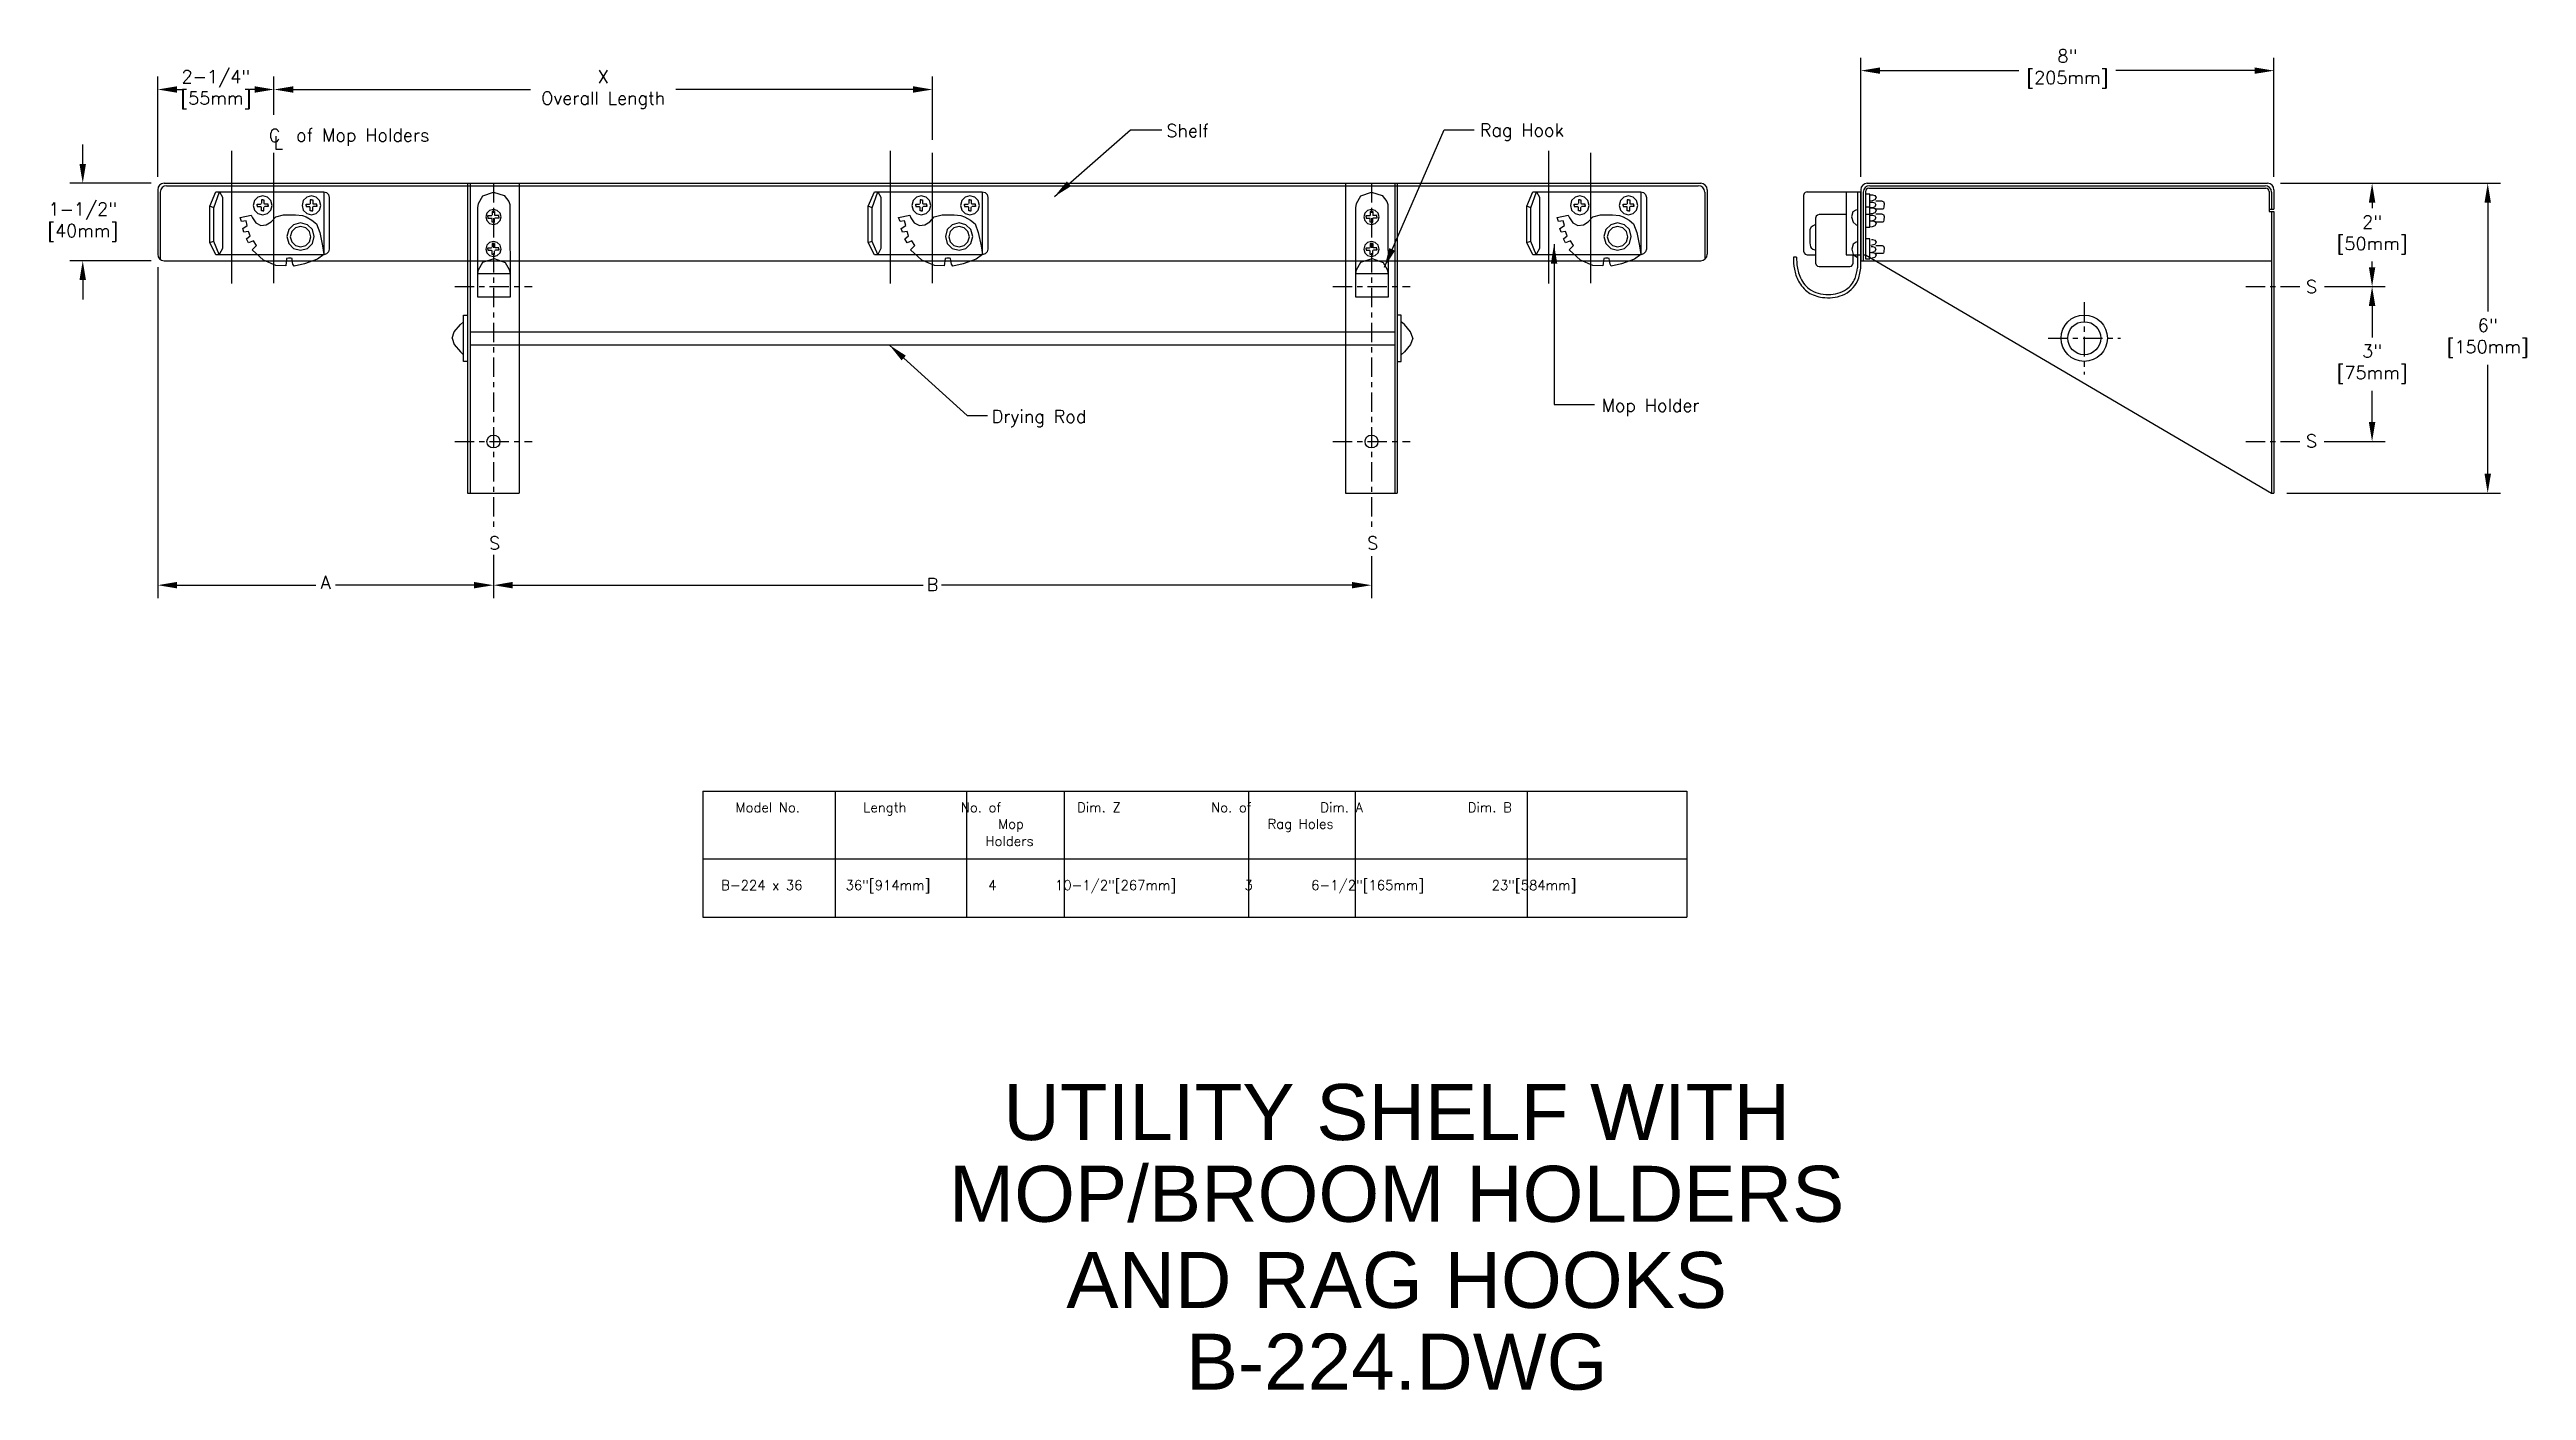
# Model space of a CAD drawing. Extents: x 0.2 to 48.2, y 6.6 to 32.6.
import ezdxf
from ezdxf.enums import TextEntityAlignment as Align

# ---------------------------------------------------------------- set-up
doc = ezdxf.new("R2010")
doc.units = 0
doc.header["$MEASUREMENT"] = 0
doc.header["$PDMODE"] = 35
doc.header["$PDSIZE"] = 0.000315
doc.linetypes.add('CENTER2', pattern=[1.125, 0.75, -0.125, 0.125, -0.125])
doc.layers.get('0').update_dxf_attribs({"linetype": 'CONTINUOUS'})
doc.layers.get('DEFPOINTS').update_dxf_attribs({"linetype": 'CONTINUOUS'})
for name, color, linetype in [('DETAIL', 4, 'CONTINUOUS'), ('DIM', 1, 'CONTINUOUS'), ('TEXT', 2, 'CONTINUOUS')]:
    doc.layers.add(name, color=color, linetype=linetype)
doc.styles.add('ARIAL_5', font='arial.ttf', dxfattribs={"height": 5})
doc.styles.add('DIM_S_5', font='simplex.shx', dxfattribs={"height": 0.25})
doc.dimstyles.new('DIM_S_7', dxfattribs={"dimtxt": 0.12, "dimasz": 0.375, "dimexe": 0.25, "dimexo": 0.25, "dimgap": 0.09375, "dimtad": 1, "dimtih": 1, "dimtoh": 1, "dimdec": 4, "dimrnd": 0.0625, "dimzin": 0, "dimtxsty": 'DIM_S_5', "dimcen": 0.09375, "dimaunit": 1, "dimazin": 3, "dimtfac": 1, "dimtdec": 4, "dimtofl": 0, "dimtmove": 0, "dimatfit": 3, "dimtolj": 1, "dimtzin": 0})

# ---------------------------------------------------------------- blocks, each defined once
blk = doc.blocks.new('TBLK_TX')
blk = doc.blocks.new('*D2')
at = {"color": 0, "linetype": 'BYBLOCK'}
for p, q in [((37.219, 39.238), (37.219, 41.543)), ((37.594, 41.293), (40.28, 41.293)), ((44.844, 41.293), (42.158, 41.293)), ((45.219, 39.238), (45.219, 41.543))]:
    blk.add_line(p, q, dxfattribs=at)
for points in [[(37.594, 41.356), (37.594, 41.231), (37.219, 41.293)], [(44.844, 41.356), (44.844, 41.231), (45.219, 41.293)]]:
    blk.add_solid(points, dxfattribs=at)
at = {"layer": 'DEFPOINTS', "color": 0, "linetype": 'BYBLOCK'}
for p in [(45.219, 41.293), (37.219, 38.988), (45.219, 38.988)]:
    blk.add_point(p, dxfattribs=at)
at = {"color": 0, "linetype": 'BYBLOCK', "insert": (41.219, 41.327), "char_height": 0.25, "attachment_point": 5, "style": 'DIM_S_5'}
blk.add_mtext('\\A1;8"\\P[205mm]', dxfattribs=at)
blk = doc.blocks.new('*D3')
at = {"color": 0, "linetype": 'BYBLOCK'}
for p, q in [((4.245, 39.238), (4.245, 41.178)), ((4.62, 40.928), (4.713, 40.928)), ((6.12, 40.928), (6.026, 40.928)), ((6.495, 40.44), (6.495, 41.178))]:
    blk.add_line(p, q, dxfattribs=at)
for points in [[(4.62, 40.991), (4.62, 40.866), (4.245, 40.928)], [(6.12, 40.991), (6.12, 40.866), (6.495, 40.928)]]:
    blk.add_solid(points, dxfattribs=at)
at = {"layer": 'DEFPOINTS', "color": 0, "linetype": 'BYBLOCK'}
for p in [(6.495, 40.928), (6.495, 40.19), (4.245, 38.988)]:
    blk.add_point(p, dxfattribs=at)
at = {"color": 0, "linetype": 'BYBLOCK', "insert": (5.37, 40.928), "char_height": 0.25, "attachment_point": 5, "style": 'DIM_S_5'}
blk.add_mtext('\\A1;2-1/4"\\P[55mm]', dxfattribs=at)
blk = doc.blocks.new('*D4')
at = {"color": 0, "linetype": 'BYBLOCK'}
for p, q in [((6.495, 40.44), (6.495, 41.178)), ((6.87, 40.928), (11.46, 40.928)), ((18.87, 40.928), (14.279, 40.928)), ((19.245, 39.954), (19.245, 41.178))]:
    blk.add_line(p, q, dxfattribs=at)
for points in [[(6.87, 40.991), (6.87, 40.866), (6.495, 40.928)], [(18.87, 40.991), (18.87, 40.866), (19.245, 40.928)]]:
    blk.add_solid(points, dxfattribs=at)
at = {"layer": 'DEFPOINTS', "color": 0, "linetype": 'BYBLOCK'}
for p in [(19.245, 40.928), (6.495, 40.19), (19.245, 39.704)]:
    blk.add_point(p, dxfattribs=at)
at = {"color": 0, "linetype": 'BYBLOCK', "insert": (12.87, 40.928), "char_height": 0.25, "attachment_point": 5, "style": 'DIM_S_5'}
blk.add_mtext('\\A1;X\\POverall Length', dxfattribs=at)
blk = doc.blocks.new('*D5')
at = {"color": 0, "linetype": 'BYBLOCK'}
for p, q in [((2.793, 39.488), (2.793, 39.863)), ((4.12, 39.113), (2.543, 39.113)), ((4.12, 37.613), (2.543, 37.613)), ((2.793, 37.238), (2.793, 36.863))]:
    blk.add_line(p, q, dxfattribs=at)
for points in [[(2.73, 39.488), (2.855, 39.488), (2.793, 39.113)], [(2.73, 37.238), (2.855, 37.238), (2.793, 37.613)]]:
    blk.add_solid(points, dxfattribs=at)
at = {"layer": 'DEFPOINTS', "color": 0, "linetype": 'BYBLOCK'}
for p in [(4.37, 39.113), (2.793, 37.613), (4.37, 37.613)]:
    blk.add_point(p, dxfattribs=at)
at = {"color": 0, "linetype": 'BYBLOCK', "insert": (2.793, 38.363), "char_height": 0.25, "attachment_point": 5, "style": 'DIM_S_5'}
blk.add_mtext('\\A1;1-1/2"\\P[40mm]', dxfattribs=at)
blk = doc.blocks.new('*D6')
at = {"color": 0, "linetype": 'BYBLOCK'}
for p, q in [((2.321, 28.379), (2.321, 21.972)), ((8.821, 22.812), (8.821, 21.972)), ((2.696, 22.222), (5.382, 22.222)), ((8.446, 22.222), (5.76, 22.222))]:
    blk.add_line(p, q, dxfattribs=at)
for points in [[(2.696, 22.285), (2.696, 22.16), (2.321, 22.222)], [(8.446, 22.285), (8.446, 22.16), (8.821, 22.222)]]:
    blk.add_solid(points, dxfattribs=at)
at = {"layer": 'DEFPOINTS', "color": 0, "linetype": 'BYBLOCK'}
for p in [(2.321, 28.629), (8.821, 23.062), (8.821, 22.222)]:
    blk.add_point(p, dxfattribs=at)
at = {"color": 0, "linetype": 'BYBLOCK', "insert": (5.571, 22.275), "char_height": 0.25, "attachment_point": 5, "style": 'DIM_S_5'}
blk.add_mtext('\\A1;A', dxfattribs=at)
blk = doc.blocks.new('*D7')
at = {"color": 0, "linetype": 'BYBLOCK'}
for p, q in [((8.821, 22.812), (8.821, 21.972)), ((25.821, 22.787), (25.821, 21.972)), ((9.196, 22.222), (17.144, 22.222)), ((25.446, 22.222), (17.498, 22.222))]:
    blk.add_line(p, q, dxfattribs=at)
for points in [[(9.196, 22.285), (9.196, 22.16), (8.821, 22.222)], [(25.446, 22.285), (25.446, 22.16), (25.821, 22.222)]]:
    blk.add_solid(points, dxfattribs=at)
at = {"layer": 'DEFPOINTS', "color": 0, "linetype": 'BYBLOCK'}
for p in [(8.821, 23.062), (25.821, 23.037), (25.821, 22.222)]:
    blk.add_point(p, dxfattribs=at)
at = {"color": 0, "linetype": 'BYBLOCK', "insert": (17.321, 22.235), "char_height": 0.25, "attachment_point": 5, "style": 'DIM_S_5'}
blk.add_mtext('\\A1;B', dxfattribs=at)
blk = doc.blocks.new('*D8')
at = {"color": 0, "linetype": 'BYBLOCK'}
for p, q in [((43.42, 30.004), (45.445, 30.004)), ((45.195, 29.629), (45.195, 29.52)), ((45.195, 28.379), (45.195, 28.487)), ((44.273, 28.004), (45.445, 28.004))]:
    blk.add_line(p, q, dxfattribs=at)
for points in [[(45.132, 29.629), (45.257, 29.629), (45.195, 30.004)], [(45.132, 28.379), (45.257, 28.379), (45.195, 28.004)]]:
    blk.add_solid(points, dxfattribs=at)
at = {"layer": 'DEFPOINTS', "color": 0, "linetype": 'BYBLOCK'}
for p in [(43.17, 30.004), (44.023, 28.004), (45.195, 28.004)]:
    blk.add_point(p, dxfattribs=at)
at = {"color": 0, "linetype": 'BYBLOCK', "insert": (45.195, 29.004), "char_height": 0.25, "attachment_point": 5, "style": 'DIM_S_5'}
blk.add_mtext('\\A1;2"\\P[50mm]', dxfattribs=at)
blk = doc.blocks.new('*D9')
at = {"color": 0, "linetype": 'BYBLOCK'}
for p, q in [((44.273, 28.004), (45.445, 28.004)), ((45.195, 27.629), (45.195, 27.02)), ((45.195, 25.379), (45.195, 25.987)), ((44.267, 25.004), (45.445, 25.004))]:
    blk.add_line(p, q, dxfattribs=at)
for points in [[(45.132, 27.629), (45.257, 27.629), (45.195, 28.004)], [(45.132, 25.379), (45.257, 25.379), (45.195, 25.004)]]:
    blk.add_solid(points, dxfattribs=at)
at = {"layer": 'DEFPOINTS', "color": 0, "linetype": 'BYBLOCK'}
for p in [(44.023, 28.004), (44.017, 25.004), (45.195, 25.004)]:
    blk.add_point(p, dxfattribs=at)
at = {"color": 0, "linetype": 'BYBLOCK', "insert": (45.195, 26.504), "char_height": 0.25, "attachment_point": 5, "style": 'DIM_S_5'}
blk.add_mtext('\\A1;3"\\P[75mm]', dxfattribs=at)
blk = doc.blocks.new('*D10')
at = {"color": 0, "linetype": 'BYBLOCK'}
for p, q in [((45.344, 39.113), (49.607, 39.113)), ((49.357, 38.738), (49.357, 36.629)), ((49.357, 33.488), (49.357, 35.596)), ((45.469, 33.113), (49.607, 33.113))]:
    blk.add_line(p, q, dxfattribs=at)
for points in [[(49.295, 38.738), (49.42, 38.738), (49.357, 39.113)], [(49.295, 33.488), (49.42, 33.488), (49.357, 33.113)]]:
    blk.add_solid(points, dxfattribs=at)
at = {"layer": 'DEFPOINTS', "color": 0, "linetype": 'BYBLOCK'}
for p in [(45.094, 39.113), (45.219, 33.113), (49.357, 33.113)]:
    blk.add_point(p, dxfattribs=at)
at = {"color": 0, "linetype": 'BYBLOCK', "insert": (49.357, 36.113), "char_height": 0.25, "attachment_point": 5, "style": 'DIM_S_5'}
blk.add_mtext('\\A1;6"\\P[150mm]', dxfattribs=at)

msp = doc.modelspace()

# ---------------------------------------------------------------- linework, layer by layer
at = {"layer": 'DETAIL', "linetype": 'CONTINUOUS'}
for p, q in [((4.57088, 28.06804), (4.57088, 30.59488)), ((17.32088, 28.06804), (17.32088, 30.59488)), ((17.32088, 28.06804), (17.32088, 30.59488)), ((30.07088, 28.06804), (30.07088, 30.59488)), ((30.07088, 28.06804), (30.07088, 30.59488)), ((2.32088, 29.87856), (2.32088, 28.62856)), ((2.36813, 29.83131), (2.36813, 28.53069)), ((2.44588, 30.00356), (32.19588, 30.00356)), ((2.49313, 29.95631), (32.14864, 29.95631)), ((8.32088, 30.00356), (8.32088, 24.00356)), ((8.36813, 30.00356), (8.36813, 24.00356)), ((9.32088, 30.00356), (9.32088, 24.00356)), ((25.32088, 30.00356), (25.32088, 24.00356)), ((26.27364, 30.00356), (26.27364, 24.00356)), ((26.32088, 30.00356), (26.32088, 24.00356)), ((32.27364, 29.83131), (32.27364, 28.53069)), ((32.32088, 29.87856), (32.32088, 28.62856)), ((34.25434, 29.83718), (35.2949, 29.83718)), ((35.01311, 29.83756), (35.01311, 28.62029)), ((35.2949, 29.87856), (35.2949, 28.50356)), ((35.2949, 28.35714), (35.2949, 29.83718)), ((35.34215, 29.83131), (35.34215, 28.50356)), ((35.38939, 29.84657), (35.38939, 28.62029)), ((35.4199, 30.00356), (43.1699, 30.00356)), ((35.45189, 29.90907), (43.13792, 29.90907)), ((35.46715, 29.95631), (43.12266, 29.95631)), ((43.20042, 29.84657), (43.20042, 29.45631)), ((43.24766, 29.83131), (43.24766, 29.50356)), ((43.2949, 29.87856), (43.2949, 29.50356)), ((43.20042, 29.50356), (43.2949, 29.50356)), ((43.20042, 29.45631), (43.2949, 29.45631)), ((43.24766, 29.45631), (43.24766, 24.00356)), ((43.2949, 29.45631), (43.2949, 24.00356)), ((2.44588, 28.50356), (32.19588, 28.50356)), ((35.01311, 28.62029), (35.27484, 28.62029)), ((35.2949, 28.50356), (43.24766, 28.50356)), ((35.34215, 28.62029), (35.38939, 28.62029)), ((35.38939, 28.62029), (43.24766, 24.00356)), ((8.36813, 27.12856), (26.27364, 27.12856)), ((8.36813, 26.87856), (26.27364, 26.87856)), ((8.32088, 24.00356), (9.32088, 24.00356)), ((25.32088, 24.00356), (26.32088, 24.00356)), ((43.24766, 24.00356), (43.2949, 24.00356))]:
    msp.add_line(p, q, dxfattribs=at)
at = {"layer": 'DETAIL', "linetype": 'CENTER2', "ltscale": 0.5}
for p, q in [((8.82088, 30.00356), (8.82088, 23.25356)), ((25.82088, 30.00356), (25.82088, 23.25356)), ((8.07088, 28.00356), (9.57088, 28.00356)), ((25.07088, 28.00356), (26.57088, 28.00356)), ((42.74766, 28.00356), (43.7949, 28.00356)), ((39.62188, 27.70283), (39.62188, 26.30429)), ((38.92262, 27.00356), (40.32115, 27.00356)), ((8.07088, 25.00356), (9.57088, 25.00356)), ((25.07088, 25.00356), (26.57088, 25.00356)), ((42.74766, 25.00356), (43.7949, 25.00356))]:
    msp.add_line(p, q, dxfattribs=at)
at = {"layer": 'DETAIL', "linetype": 'CONTINUOUS'}
for points in [[(3.75049, 30.62881), (3.75049, 28.06608)], [(16.50049, 30.62881), (16.50049, 28.06608)], [(29.25049, 30.62881), (29.25049, 28.06608)], [(5.53525, 28.62029), (3.44578, 28.62029), (3.32903, 28.85467), (3.32858, 29.55786), (3.44578, 29.83913)], [(3.44578, 29.83913), (5.53525, 29.83828)], [(4.35406, 29.75775), (4.26205, 29.73286), (4.19664, 29.66745), (4.17174, 29.57543)], [(4.53639, 29.57543), (4.5115, 29.66745), (4.44609, 29.73286), (4.35406, 29.75775)], [(5.29751, 29.75775), (5.20551, 29.73286), (5.14011, 29.66745), (5.11522, 29.57543)], [(5.47984, 29.57543), (5.45495, 29.66745), (5.38954, 29.73286), (5.29751, 29.75775)], [(5.53525, 29.83828), (5.58966, 29.82348), (5.62846, 29.78467), (5.64326, 29.73027)], [(5.53525, 29.83828), (5.53525, 28.62029)], [(18.28525, 28.62029), (16.19578, 28.62029), (16.07903, 28.85467), (16.07858, 29.55786), (16.19578, 29.83913)], [(16.19578, 29.83913), (18.28525, 29.83828)], [(17.10406, 29.75775), (17.01205, 29.73286), (16.94664, 29.66745), (16.92174, 29.57543)], [(17.28639, 29.57543), (17.2615, 29.66745), (17.19609, 29.73286), (17.10406, 29.75775)], [(18.04751, 29.75775), (17.95551, 29.73286), (17.89011, 29.66745), (17.86522, 29.57543)], [(18.22984, 29.57543), (18.20495, 29.66745), (18.13954, 29.73286), (18.04751, 29.75775)], [(18.28525, 29.83828), (18.28525, 28.62029)], [(18.28525, 29.83828), (18.33966, 29.82348), (18.37846, 29.78467), (18.39326, 29.73027)], [(31.03525, 28.62029), (28.94578, 28.62029), (28.82903, 28.85467), (28.82858, 29.55786), (28.94543, 29.83828), (31.03525, 29.83828)], [(29.85406, 29.75775), (29.76205, 29.73286), (29.69664, 29.66745), (29.67174, 29.57543)], [(30.03639, 29.57543), (30.0115, 29.66745), (29.94609, 29.73286), (29.85406, 29.75775)], [(30.79751, 29.75775), (30.70551, 29.73286), (30.64011, 29.66745), (30.61522, 29.57543)], [(30.97984, 29.57543), (30.95495, 29.66745), (30.88954, 29.73286), (30.79751, 29.75775)], [(31.03525, 29.83828), (31.03525, 28.62029)], [(31.03525, 29.83828), (31.08966, 29.82348), (31.12846, 29.78467), (31.14326, 29.73027)], [(34.25434, 29.83718), (34.22034, 29.82812), (34.19609, 29.804), (34.18684, 29.77005)], [(34.18684, 29.77005), (34.18684, 28.6878)], [(35.23382, 29.83718), (35.23267, 28.36689)], [(35.47144, 29.77986), (35.52503, 29.77842), (35.57018, 29.76604), (35.59449, 29.72631)], [(3.4042, 29.52855), (3.32858, 29.55786)], [(4.17174, 29.57543), (4.19664, 29.48342), (4.26205, 29.41802), (4.35406, 29.39313)], [(4.2485, 29.57543), (4.2485, 29.59892), (4.31298, 29.59901), (4.32602, 29.60382)], [(4.2485, 29.57543), (4.2485, 29.55194), (4.31298, 29.55184), (4.32569, 29.54737)], [(4.35408, 29.46985), (4.33059, 29.46985), (4.3305, 29.53433), (4.32569, 29.54737)], [(4.35408, 29.68101), (4.33059, 29.68101), (4.33049, 29.61653), (4.32602, 29.60382)], [(4.35406, 29.39313), (4.44609, 29.41802), (4.5115, 29.48342), (4.53639, 29.57543)], [(4.35408, 29.68101), (4.37757, 29.68101), (4.37766, 29.61653), (4.38247, 29.60349)], [(4.35408, 29.46985), (4.37757, 29.46985), (4.37767, 29.53433), (4.38214, 29.54704)], [(4.45966, 29.57543), (4.45966, 29.55194), (4.39518, 29.55185), (4.38214, 29.54704)], [(4.45966, 29.57543), (4.45966, 29.59892), (4.39518, 29.59902), (4.38247, 29.60349)], [(5.11522, 29.57543), (5.14011, 29.48341), (5.20551, 29.418), (5.29751, 29.39311)], [(5.19198, 29.57543), (5.19198, 29.59892), (5.25646, 29.59901), (5.2695, 29.60382)], [(5.19198, 29.57543), (5.19198, 29.55194), (5.25646, 29.55184), (5.26917, 29.54737)], [(5.29756, 29.46985), (5.27406, 29.46985), (5.27398, 29.53433), (5.26917, 29.54737)], [(5.29756, 29.68101), (5.27406, 29.68101), (5.27397, 29.61653), (5.2695, 29.60382)], [(5.29751, 29.39311), (5.38954, 29.418), (5.45495, 29.48341), (5.47984, 29.57543)], [(5.29756, 29.68101), (5.32105, 29.68101), (5.32114, 29.61653), (5.32594, 29.60349)], [(5.29756, 29.46985), (5.32105, 29.46985), (5.32114, 29.53433), (5.32561, 29.54704)], [(5.40313, 29.57543), (5.40313, 29.55194), (5.33866, 29.55185), (5.32561, 29.54704)], [(5.40313, 29.57543), (5.40313, 29.59892), (5.33866, 29.59902), (5.32594, 29.60349)], [(5.64326, 29.73027), (5.64326, 28.72827)], [(8.82088, 29.49829), (8.746, 29.47849), (8.69278, 29.42646), (8.67252, 29.35323)], [(8.67252, 29.35323), (8.69278, 29.28001), (8.746, 29.22795), (8.82088, 29.20815)], [(8.71531, 29.35323), (8.71531, 29.37672), (8.77978, 29.37681), (8.79283, 29.38162)], [(8.71531, 29.35323), (8.71531, 29.32974), (8.77978, 29.32964), (8.7925, 29.32517)], [(8.82088, 29.24765), (8.79739, 29.24765), (8.7973, 29.31213), (8.7925, 29.32517)], [(8.82088, 29.45881), (8.79739, 29.45881), (8.7973, 29.39433), (8.79283, 29.38162)], [(8.96921, 29.35323), (8.94896, 29.42646), (8.89574, 29.47849), (8.82088, 29.49829)], [(8.82088, 29.45881), (8.84438, 29.45881), (8.84446, 29.39433), (8.84927, 29.38129)], [(8.82088, 29.20815), (8.89574, 29.22795), (8.94896, 29.28001), (8.96921, 29.35323)], [(8.82088, 29.24765), (8.84438, 29.24765), (8.84447, 29.31213), (8.84894, 29.32484)], [(8.92646, 29.35323), (8.92646, 29.32974), (8.86198, 29.32965), (8.84894, 29.32484)], [(8.92646, 29.35323), (8.92646, 29.37672), (8.86198, 29.37682), (8.84927, 29.38129)], [(16.1542, 29.52855), (16.07858, 29.55786)], [(16.92174, 29.57543), (16.94664, 29.48342), (17.01205, 29.41802), (17.10406, 29.39313)], [(16.9985, 29.57543), (16.9985, 29.59892), (17.06298, 29.59901), (17.07602, 29.60382)], [(16.9985, 29.57543), (16.9985, 29.55194), (17.06298, 29.55184), (17.07569, 29.54737)], [(17.10408, 29.46985), (17.08059, 29.46985), (17.0805, 29.53433), (17.07569, 29.54737)], [(17.10408, 29.68101), (17.08059, 29.68101), (17.08049, 29.61653), (17.07602, 29.60382)], [(17.10406, 29.39313), (17.19609, 29.41802), (17.2615, 29.48342), (17.28639, 29.57543)], [(17.10408, 29.68101), (17.12757, 29.68101), (17.12766, 29.61653), (17.13247, 29.60349)], [(17.10408, 29.46985), (17.12757, 29.46985), (17.12767, 29.53433), (17.13214, 29.54704)], [(17.20966, 29.57543), (17.20966, 29.55194), (17.14518, 29.55185), (17.13214, 29.54704)], [(17.20966, 29.57543), (17.20966, 29.59892), (17.14518, 29.59902), (17.13247, 29.60349)], [(17.86522, 29.57543), (17.89011, 29.48341), (17.95551, 29.418), (18.04751, 29.39311)], [(17.94198, 29.57543), (17.94198, 29.59892), (18.00646, 29.59901), (18.0195, 29.60382)], [(17.94198, 29.57543), (17.94198, 29.55194), (18.00646, 29.55184), (18.01917, 29.54737)], [(18.04756, 29.46985), (18.02406, 29.46985), (18.02398, 29.53433), (18.01917, 29.54737)], [(18.04756, 29.68101), (18.02406, 29.68101), (18.02397, 29.61653), (18.0195, 29.60382)], [(18.04751, 29.39311), (18.13954, 29.418), (18.20495, 29.48341), (18.22984, 29.57543)], [(18.04756, 29.68101), (18.07105, 29.68101), (18.07114, 29.61653), (18.07594, 29.60349)], [(18.04756, 29.46985), (18.07105, 29.46985), (18.07114, 29.53433), (18.07561, 29.54704)], [(18.15313, 29.57543), (18.15313, 29.55194), (18.08866, 29.55185), (18.07561, 29.54704)], [(18.15313, 29.57543), (18.15313, 29.59892), (18.08866, 29.59902), (18.07594, 29.60349)], [(18.39326, 29.73027), (18.39326, 28.72827)], [(25.82088, 29.49829), (25.746, 29.47849), (25.69278, 29.42646), (25.67252, 29.35323)], [(25.67252, 29.35323), (25.69278, 29.28001), (25.746, 29.22795), (25.82088, 29.20815)], [(25.71531, 29.35323), (25.71531, 29.37672), (25.77978, 29.37681), (25.79283, 29.38162)], [(25.71531, 29.35323), (25.71531, 29.32974), (25.77978, 29.32964), (25.7925, 29.32517)], [(25.82088, 29.24765), (25.79739, 29.24765), (25.7973, 29.31213), (25.7925, 29.32517)], [(25.82088, 29.45881), (25.79739, 29.45881), (25.7973, 29.39433), (25.79283, 29.38162)], [(25.96921, 29.35323), (25.94896, 29.42646), (25.89574, 29.47849), (25.82088, 29.49829)], [(25.82088, 29.45881), (25.84438, 29.45881), (25.84446, 29.39433), (25.84927, 29.38129)], [(25.82088, 29.20815), (25.89574, 29.22795), (25.94896, 29.28001), (25.96921, 29.35323)], [(25.82088, 29.24765), (25.84438, 29.24765), (25.84447, 29.31213), (25.84894, 29.32484)], [(25.92646, 29.35323), (25.92646, 29.32974), (25.86198, 29.32965), (25.84894, 29.32484)], [(25.92646, 29.35323), (25.92646, 29.37672), (25.86198, 29.37682), (25.84927, 29.38129)], [(28.9042, 29.52855), (28.82858, 29.55786)], [(29.67174, 29.57543), (29.69664, 29.48342), (29.76205, 29.41802), (29.85406, 29.39313)], [(29.7485, 29.57543), (29.7485, 29.59892), (29.81298, 29.59901), (29.82602, 29.60382)], [(29.7485, 29.57543), (29.7485, 29.55194), (29.81298, 29.55184), (29.82569, 29.54737)], [(29.85408, 29.46985), (29.83059, 29.46985), (29.8305, 29.53433), (29.82569, 29.54737)], [(29.85408, 29.68101), (29.83059, 29.68101), (29.83049, 29.61653), (29.82602, 29.60382)], [(29.85406, 29.39313), (29.94609, 29.41802), (30.0115, 29.48342), (30.03639, 29.57543)], [(29.85408, 29.68101), (29.87757, 29.68101), (29.87766, 29.61653), (29.88247, 29.60349)], [(29.85408, 29.46985), (29.87757, 29.46985), (29.87767, 29.53433), (29.88214, 29.54704)], [(29.95966, 29.57543), (29.95966, 29.55194), (29.89518, 29.55185), (29.88214, 29.54704)], [(29.95966, 29.57543), (29.95966, 29.59892), (29.89518, 29.59902), (29.88247, 29.60349)], [(30.61522, 29.57543), (30.64011, 29.48341), (30.70551, 29.418), (30.79751, 29.39311)], [(30.69198, 29.57543), (30.69198, 29.59892), (30.75646, 29.59901), (30.7695, 29.60382)], [(30.69198, 29.57543), (30.69198, 29.55194), (30.75646, 29.55184), (30.76917, 29.54737)], [(30.79756, 29.46985), (30.77406, 29.46985), (30.77398, 29.53433), (30.76917, 29.54737)], [(30.79756, 29.68101), (30.77406, 29.68101), (30.77397, 29.61653), (30.7695, 29.60382)], [(30.79751, 29.39311), (30.88954, 29.418), (30.95495, 29.48341), (30.97984, 29.57543)], [(30.79756, 29.68101), (30.82105, 29.68101), (30.82114, 29.61653), (30.82594, 29.60349)], [(30.79756, 29.46985), (30.82105, 29.46985), (30.82114, 29.53433), (30.82561, 29.54704)], [(30.90313, 29.57543), (30.90313, 29.55194), (30.83866, 29.55185), (30.82561, 29.54704)], [(30.90313, 29.57543), (30.90313, 29.59892), (30.83866, 29.59902), (30.82594, 29.60349)], [(31.14326, 29.73027), (31.14326, 28.72827)], [(34.48873, 29.39876), (34.45474, 29.38915), (34.4305, 29.36464), (34.42125, 29.33054)], [(34.42125, 29.33054), (34.42125, 28.45766)], [(35.01311, 29.39805), (34.48873, 29.39876)], [(35.22993, 29.49181), (35.19953, 29.48529), (35.1431, 29.44753), (35.11272, 29.35116)], [(35.11272, 29.35116), (35.14462, 29.24873), (35.20387, 29.19968), (35.23577, 29.1871)], [(35.59449, 29.72631), (35.56715, 29.68084), (35.51635, 29.66419), (35.47144, 29.66037)], [(35.47144, 29.63904), (35.51919, 29.63777), (35.56434, 29.6254), (35.58865, 29.58569)], [(35.58865, 29.58569), (35.5613, 29.5402), (35.52503, 29.52643), (35.47144, 29.52788)], [(35.47144, 29.52788), (35.52503, 29.52643), (35.57018, 29.51406), (35.59449, 29.47433)], [(35.59449, 29.47433), (35.56715, 29.42886), (35.51635, 29.41221), (35.47144, 29.40839)], [(35.47144, 29.38707), (35.51919, 29.3858), (35.56434, 29.37343), (35.58865, 29.33371)], [(35.58865, 29.33371), (35.5613, 29.28822), (35.52503, 29.27446), (35.47144, 29.26823)], [(35.47144, 29.26823), (35.52503, 29.27446), (35.57018, 29.26208), (35.59449, 29.22235)], [(35.59449, 29.47433), (35.56715, 29.42886), (35.51635, 29.41221), (35.48901, 29.40988)], [(35.50073, 29.52709), (35.52503, 29.52643), (35.57018, 29.51406), (35.59449, 29.47433)], [(35.58865, 29.66186), (35.69998, 29.66186)], [(35.71754, 29.50365), (35.58865, 29.50365)], [(35.58865, 29.40988), (35.69998, 29.40988)], [(35.69998, 29.66186), (35.71083, 29.66013), (35.7321, 29.64797), (35.74686, 29.61498)], [(35.69998, 29.40988), (35.71083, 29.40815), (35.7321, 29.39599), (35.74686, 29.363)], [(35.74099, 29.53881), (35.73491, 29.51407), (35.72363, 29.50495), (35.71754, 29.50365)], [(35.74099, 29.28683), (35.73491, 29.26208), (35.72363, 29.25297), (35.71754, 29.25167)], [(35.74686, 29.61498), (35.74099, 29.53881)], [(35.74686, 29.363), (35.74099, 29.28683)], [(3.40474, 28.87812), (3.33445, 28.85467)], [(5.08657, 29.23704), (4.95272, 29.20084), (4.85758, 29.1057), (4.82138, 28.97186)], [(4.82138, 28.97186), (4.85758, 28.83802), (4.95272, 28.74287), (5.08657, 28.70666)], [(5.08657, 29.16784), (4.98618, 29.14068), (4.91482, 29.06932), (4.88767, 28.96893)], [(4.88767, 28.96893), (4.91482, 28.86855), (4.98618, 28.79718), (5.08657, 28.77003)], [(5.35176, 28.97186), (5.31555, 29.1057), (5.22042, 29.20084), (5.08657, 29.23704)], [(5.28545, 28.96893), (5.2583, 29.06932), (5.18695, 29.14068), (5.08657, 29.16784)], [(5.08657, 28.70666), (5.22042, 28.74287), (5.31555, 28.83802), (5.35176, 28.97186)], [(5.08657, 28.77003), (5.18695, 28.79718), (5.2583, 28.86855), (5.28545, 28.96893)], [(8.82088, 28.87462), (8.746, 28.85482), (8.69278, 28.80279), (8.67252, 28.72956)], [(8.82088, 28.83514), (8.79739, 28.83514), (8.7973, 28.77066), (8.79283, 28.75795)], [(8.96921, 28.72956), (8.94896, 28.80279), (8.89574, 28.85482), (8.82088, 28.87462)], [(8.82088, 28.83514), (8.84438, 28.83514), (8.84446, 28.77066), (8.84927, 28.75762)], [(16.15474, 28.87812), (16.08445, 28.85467)], [(17.83657, 29.23704), (17.70272, 29.20084), (17.60758, 29.1057), (17.57138, 28.97186)], [(17.57138, 28.97186), (17.60758, 28.83802), (17.70272, 28.74287), (17.83657, 28.70666)], [(17.83657, 29.16784), (17.73618, 29.14068), (17.66482, 29.06932), (17.63767, 28.96893)], [(17.63767, 28.96893), (17.66482, 28.86855), (17.73618, 28.79718), (17.83657, 28.77003)], [(18.10176, 28.97186), (18.06555, 29.1057), (17.97042, 29.20084), (17.83657, 29.23704)], [(18.03545, 28.96893), (18.0083, 29.06932), (17.93695, 29.14068), (17.83657, 29.16784)], [(17.83657, 28.70666), (17.97042, 28.74287), (18.06555, 28.83802), (18.10176, 28.97186)], [(17.83657, 28.77003), (17.93695, 28.79718), (18.0083, 28.86855), (18.03545, 28.96893)], [(25.82088, 28.87462), (25.746, 28.85482), (25.69278, 28.80279), (25.67252, 28.72956)], [(25.82088, 28.83514), (25.79739, 28.83514), (25.7973, 28.77066), (25.79283, 28.75795)], [(25.96921, 28.72956), (25.94896, 28.80279), (25.89574, 28.85482), (25.82088, 28.87462)], [(25.82088, 28.83514), (25.84438, 28.83514), (25.84446, 28.77066), (25.84927, 28.75762)], [(28.90474, 28.87812), (28.83445, 28.85467)], [(30.58657, 29.23704), (30.45272, 29.20084), (30.35758, 29.1057), (30.32138, 28.97186)], [(30.32138, 28.97186), (30.35758, 28.83802), (30.45272, 28.74287), (30.58657, 28.70666)], [(30.58657, 29.16784), (30.48618, 29.14068), (30.41482, 29.06932), (30.38767, 28.96893)], [(30.38767, 28.96893), (30.41482, 28.86855), (30.48618, 28.79718), (30.58657, 28.77003)], [(30.85176, 28.97186), (30.81555, 29.1057), (30.72042, 29.20084), (30.58657, 29.23704)], [(30.78545, 28.96893), (30.7583, 29.06932), (30.68695, 29.14068), (30.58657, 29.16784)], [(30.58657, 28.70666), (30.72042, 28.74287), (30.81555, 28.83802), (30.85176, 28.97186)], [(30.58657, 28.77003), (30.68695, 28.79718), (30.7583, 28.86855), (30.78545, 28.96893)], [(34.42123, 29.2067), (34.36992, 29.18222), (34.33338, 29.15424), (34.30992, 29.10787)], [(34.30992, 29.10787), (34.30992, 28.85025)], [(34.30992, 28.85025), (34.31222, 28.81097), (34.31972, 28.77426), (34.33336, 28.75051)], [(35.23577, 28.87064), (35.20539, 28.86413), (35.14897, 28.82638), (35.11859, 28.73002)], [(35.59449, 29.22235), (35.56715, 29.17688), (35.51635, 29.16023), (35.47144, 29.1564)], [(35.59449, 28.86491), (35.56714, 28.81943), (35.51635, 28.80277), (35.489, 28.80044)], [(35.49485, 28.77699), (35.51916, 28.77634), (35.5643, 28.76398), (35.58861, 28.72426)], [(35.50073, 28.91764), (35.52503, 28.91699), (35.57018, 28.90463), (35.59449, 28.86491)], [(35.58861, 28.80044), (35.69994, 28.80044)], [(35.71754, 29.25167), (35.58865, 29.25167)], [(35.69994, 28.80044), (35.71081, 28.7987), (35.73208, 28.78655), (35.74683, 28.75358)], [(5.64326, 28.72827), (5.62846, 28.67389), (5.58966, 28.63509), (5.53525, 28.62029)], [(8.67252, 28.72956), (8.69278, 28.65634), (8.746, 28.60428), (8.82088, 28.58448)], [(8.71531, 28.72956), (8.71531, 28.75305), (8.77978, 28.75314), (8.79283, 28.75795)], [(8.71531, 28.72956), (8.71531, 28.70607), (8.77978, 28.70598), (8.7925, 28.70151)], [(8.82088, 28.62399), (8.79739, 28.62399), (8.7973, 28.68846), (8.7925, 28.70151)], [(8.82088, 28.58448), (8.89574, 28.60428), (8.94896, 28.65634), (8.96921, 28.72956)], [(8.82088, 28.62399), (8.84438, 28.62399), (8.84447, 28.68846), (8.84894, 28.70117)], [(8.92646, 28.72956), (8.92646, 28.70607), (8.86198, 28.70598), (8.84894, 28.70117)], [(8.92646, 28.72956), (8.92646, 28.75305), (8.86198, 28.75315), (8.84927, 28.75762)], [(18.39326, 28.72827), (18.37846, 28.67389), (18.33966, 28.63509), (18.28525, 28.62029)], [(25.67252, 28.72956), (25.69278, 28.65634), (25.746, 28.60428), (25.82088, 28.58448)], [(25.71531, 28.72956), (25.71531, 28.75305), (25.77978, 28.75314), (25.79283, 28.75795)], [(25.71531, 28.72956), (25.71531, 28.70607), (25.77978, 28.70598), (25.7925, 28.70151)], [(25.82088, 28.62399), (25.79739, 28.62399), (25.7973, 28.68846), (25.7925, 28.70151)], [(25.82088, 28.58448), (25.89574, 28.60428), (25.94896, 28.65634), (25.96921, 28.72956)], [(25.82088, 28.62399), (25.84438, 28.62399), (25.84447, 28.68846), (25.84894, 28.70117)], [(25.92646, 28.72956), (25.92646, 28.70607), (25.86198, 28.70598), (25.84894, 28.70117)], [(25.92646, 28.72956), (25.92646, 28.75305), (25.86198, 28.75315), (25.84927, 28.75762)], [(31.14326, 28.72827), (31.12846, 28.67389), (31.08966, 28.63509), (31.03525, 28.62029)], [(34.05206, 28.5718), (33.98907, 28.57097)], [(34.18684, 28.6878), (34.19609, 28.65379), (34.22034, 28.62954), (34.25434, 28.62029)], [(34.25434, 28.62029), (34.42125, 28.62029)], [(34.33336, 28.75051), (34.36937, 28.72523), (34.38716, 28.71818), (34.42125, 28.71079)], [(34.42125, 28.45766), (34.4305, 28.42365), (34.45475, 28.3994), (34.48875, 28.39015)], [(34.48875, 28.39015), (35.08037, 28.39015)], [(35.08037, 28.39015), (35.1141, 28.3994), (35.13762, 28.42364), (35.14583, 28.45763)], [(35.11859, 28.73002), (35.1505, 28.62757), (35.20974, 28.57853), (35.23383, 28.56904)], [(35.14583, 28.45763), (35.14549, 28.62034)], [(35.58861, 28.72426), (35.56127, 28.67879), (35.51048, 28.66214), (35.48313, 28.65981)], [(35.59449, 28.61293), (35.56714, 28.56748), (35.51635, 28.55083), (35.489, 28.54851)], [(35.50073, 28.66566), (35.52503, 28.66501), (35.57018, 28.65264), (35.59449, 28.61293)], [(35.71754, 28.64222), (35.58861, 28.64222)], [(35.74098, 28.67738), (35.73491, 28.65264), (35.72362, 28.64352), (35.71754, 28.64222)], [(35.74683, 28.75358), (35.74098, 28.67738)], [(8.02082, 27.00356), (8.06334, 27.12778), (8.17996, 27.26734), (8.24274, 27.32377)], [(8.02082, 27.00356), (8.06334, 26.87933), (8.17996, 26.73978), (8.24274, 26.68334)], [(26.62095, 27.00356), (26.57843, 27.12778), (26.46181, 27.26734), (26.39902, 27.32377)], [(26.62095, 27.00356), (26.57843, 26.87933), (26.46181, 26.73978), (26.39902, 26.68334)]]:
    msp.add_lwpolyline(points, dxfattribs=at)
for points in [[(3.51023, 28.62616), (3.40474, 28.87812), (3.4042, 29.52855), (3.51612, 29.83933), (3.57468, 29.73365), (3.57457, 28.74331)], [(8.51617, 27.80023), (8.51617, 29.52891), (8.53136, 29.61051), (8.61427, 29.75983), (8.82088, 29.83362), (9.03054, 29.76612), (9.11909, 29.65304), (9.13731, 29.59336), (9.14319, 27.80023)], [(16.26023, 28.62616), (16.15474, 28.87812), (16.1542, 29.52855), (16.26612, 29.83933), (16.32468, 29.73365), (16.32457, 28.74331)], [(25.51617, 27.80023), (25.51617, 29.52891), (25.53136, 29.61051), (25.61427, 29.75983), (25.82088, 29.83362), (26.03054, 29.76612), (26.11909, 29.65304), (26.13731, 29.59336), (26.14319, 27.80023)], [(29.01023, 28.62616), (28.90474, 28.87812), (28.9042, 29.52855), (29.01612, 29.83933), (29.07468, 29.73365), (29.07457, 28.74331)], [(35.47144, 29.40404), (35.47144, 29.79079), (35.38939, 29.79079), (35.38939, 29.40404)], [(4.1314, 29.38793), (4.15397, 29.33475), (4.2182, 29.236), (4.31891, 29.18283), (4.42337, 29.19954), (4.51732, 29.25402), (4.60605, 29.35276), (4.75846, 29.39387), (4.98958, 29.39122), (5.12173, 29.38205), (5.19183, 29.35515), (5.30751, 29.29178), (5.39715, 29.21799), (5.45704, 29.04892), (5.51304, 28.79521), (5.53778, 28.62616), (5.41493, 28.53566), (5.16448, 28.44125), (4.96352, 28.39762), (4.93959, 28.43712), (4.92648, 28.51047), (4.92248, 28.54997), (4.89904, 28.55105), (4.85216, 28.55084), (4.81699, 28.54412), (4.79943, 28.40347), (4.60996, 28.41237), (4.36579, 28.51372), (4.14897, 28.71403), (4.23101, 28.80192), (4.17241, 28.88981), (4.07864, 28.8488), (4.03763, 28.92497), (4.10796, 28.98358), (4.07864, 29.0715), (3.99075, 29.0539), (3.96731, 29.13007), (4.05521, 29.18868), (4.03176, 29.27659), (3.94387, 29.26487), (3.91458, 29.34105)], [(16.8814, 29.38793), (16.90397, 29.33475), (16.9682, 29.236), (17.06891, 29.18283), (17.17337, 29.19954), (17.26732, 29.25402), (17.35605, 29.35276), (17.50846, 29.39387), (17.73958, 29.39122), (17.87173, 29.38205), (17.94183, 29.35515), (18.05751, 29.29178), (18.14715, 29.21799), (18.20704, 29.04892), (18.26304, 28.79521), (18.28778, 28.62616), (18.16493, 28.53566), (17.91448, 28.44125), (17.71352, 28.39762), (17.68959, 28.43712), (17.67648, 28.51047), (17.67248, 28.54997), (17.64904, 28.55105), (17.60216, 28.55084), (17.56699, 28.54412), (17.54943, 28.40347), (17.35996, 28.41237), (17.11579, 28.51372), (16.89897, 28.71403), (16.98101, 28.80192), (16.92241, 28.88981), (16.82864, 28.8488), (16.78763, 28.92497), (16.85796, 28.98358), (16.82864, 29.0715), (16.74075, 29.0539), (16.71731, 29.13007), (16.80521, 29.18868), (16.78176, 29.27659), (16.69387, 29.26487), (16.66458, 29.34105)], [(29.6314, 29.38793), (29.65397, 29.33475), (29.7182, 29.236), (29.81891, 29.18283), (29.92337, 29.19954), (30.01732, 29.25402), (30.10605, 29.35276), (30.25846, 29.39387), (30.48958, 29.39122), (30.62173, 29.38205), (30.69183, 29.35515), (30.80751, 29.29178), (30.89715, 29.21799), (30.95704, 29.04892), (31.01304, 28.79521), (31.03778, 28.62616), (30.91493, 28.53566), (30.66448, 28.44125), (30.46352, 28.39762), (30.43959, 28.43712), (30.42648, 28.51047), (30.42248, 28.54997), (30.39904, 28.55105), (30.35216, 28.55084), (30.31699, 28.54412), (30.29943, 28.40347), (30.10996, 28.41237), (29.86579, 28.51372), (29.64897, 28.71403), (29.73101, 28.80192), (29.67241, 28.88981), (29.57864, 28.8488), (29.53763, 28.92497), (29.60796, 28.98358), (29.57864, 29.0715), (29.49075, 29.0539), (29.46731, 29.13007), (29.55521, 29.18868), (29.53176, 29.27659), (29.44387, 29.26487), (29.41458, 29.34105)], [(35.47144, 29.15205), (35.47144, 29.53881), (35.38939, 29.53881), (35.38939, 29.15205)], [(35.47141, 28.54264), (35.47141, 28.92936), (35.38939, 28.92936), (35.38939, 28.54264)], [(8.51617, 28.25147), (8.52919, 28.33025), (8.61253, 28.47544), (8.8326, 28.55033), (9.04962, 28.47175), (9.12732, 28.33197), (9.14171, 28.25178)], [(25.51617, 28.25147), (25.52919, 28.33025), (25.61253, 28.47544), (25.8326, 28.55033), (26.04962, 28.47175), (26.12732, 28.33197), (26.14171, 28.25178)], [(8.24274, 26.55429), (8.24274, 27.45283), (8.32088, 27.45283), (8.32088, 26.55429)], [(26.39902, 26.55429), (26.39902, 27.45283), (26.32088, 27.45283), (26.32088, 26.55429)]]:
    msp.add_lwpolyline(points, close=True, dxfattribs=at)
for centre, radius in [((39.62188, 27.00356), 0.44927), ((39.62188, 27.00356), 0.32021), ((8.82088, 25.00356), 0.125), ((25.82088, 25.00356), 0.125)]:
    msp.add_circle(centre, radius, dxfattribs=at)
for centre, radius, start, end in [((2.44588, 29.87856), 0.125, 90, 180), ((2.49313, 29.83131), 0.125, 90, 180), ((32.14864, 29.83131), 0.125, 0, 90), ((32.19588, 29.87856), 0.125, 0, 90), ((35.4199, 29.87856), 0.125, 90, 180), ((35.46715, 29.83131), 0.125, 90, 180), ((35.45189, 29.84657), 0.0625, 90, 180), ((43.12266, 29.83131), 0.125, 0, 90), ((43.13792, 29.84657), 0.0625, 0, 90), ((43.1699, 29.87856), 0.125, 0, 90), ((2.44588, 28.62856), 0.125, 180, 270), ((32.19588, 28.62856), 0.125, 270, 360)]:
    msp.add_arc(centre, radius, start, end, dxfattribs=at)
msp.add_open_spline([(33.98907, 28.57097), (33.99005, 28.49671), (33.99304, 28.41625), (34.02453, 28.25959), (34.05092, 28.18212), (34.13531, 28.0244), (34.19843, 27.94606), (34.36077, 27.83728), (34.45514, 27.80755), (34.6827, 27.77798), (34.8183, 27.78835), (35.06412, 27.88785), (35.171, 27.98688), (35.2689, 28.19061), (35.28247, 28.27781), (35.2949, 28.35714)], degree=3, knots=[0, 0, 0, 0, 0.22260058, 0.22260058, 0.44520116, 0.44520116, 0.70387665, 0.70387665, 0.96255213, 0.96255213, 1.31711908, 1.31711908, 1.67168604, 1.67168604, 1.91064099, 1.91064099, 1.91064099, 1.91064099], dxfattribs=at)
msp.add_spline([(34.05206, 28.5718), (34.05592, 28.45745), (34.11363, 28.20678), (34.29438, 27.95844), (34.66736, 27.85105), (35.01793, 27.95121), (35.18353, 28.16015), (35.23267, 28.36689)], degree=3, dxfattribs=at)
at = {"layer": 'DIM', "linetype": 'CONTINUOUS'}
for p, q in [((12.87585, 18.23414), (12.87585, 15.79531)), ((12.87585, 18.23414), (31.92381, 18.23414)), ((15.43438, 18.23414), (15.43438, 15.79531)), ((17.9798, 18.23414), (17.9798, 15.79531)), ((19.86918, 18.23414), (19.86918, 15.79531)), ((23.4414, 18.23414), (23.4414, 15.79531)), ((25.50513, 18.23414), (25.50513, 15.79531)), ((28.83771, 18.23414), (28.83771, 15.79531)), ((31.92381, 18.23414), (31.92381, 15.79531)), ((12.87585, 16.92259), (31.92381, 16.92259)), ((12.87585, 15.79531), (31.92381, 15.79531))]:
    msp.add_line(p, q, dxfattribs=at)

# ---------------------------------------------------------------- block references
at = {"layer": 'TEXT', "linetype": 'CONTINUOUS'}
ref = msp.add_blockref('TBLK_TX', (26.30864, 11.47874), dxfattribs=dict(at, xscale=0.2168435889059086, yscale=0.2168435889059086, zscale=0.2168435889059086))
ref.add_attrib('TITLE', 'UTILITY SHELF WITH', dxfattribs={"layer": '0', "height": 1.0842179, "style": 'ARIAL_5'}).set_placement((26.30864, 11.47874), align=Align.CENTER)
ref.add_attrib('DWG_NAME', 'MOP/BROOM HOLDERS', dxfattribs={"layer": '0', "height": 1.0842179, "style": 'ARIAL_5'}).set_placement((26.30864, 9.89631), align=Align.CENTER)
ref = msp.add_blockref('TBLK_TX', (26.30864, 8.22865), dxfattribs=dict(at, xscale=0.2168435889059086, yscale=0.2168435889059086, zscale=0.2168435889059086))
ref.add_attrib('TITLE', 'AND RAG HOOKS', dxfattribs={"layer": '0', "height": 1.0842179, "style": 'ARIAL_5'}).set_placement((26.30864, 8.22865), align=Align.CENTER)
ref.add_attrib('DWG_NAME', 'B-224.DWG', dxfattribs={"layer": '0', "height": 1.084218, "style": 'ARIAL_5'}).set_placement((26.30864, 6.64621), align=Align.CENTER)

# ---------------------------------------------------------------- texts
at = {"layer": 'DIM', "linetype": 'CONTINUOUS', "style": 'DIM_S_5'}
for s, height, p in [('C', 0.25, (4.47193, 30.80336)), ('L', 0.25, (4.56278, 30.66302)), ('of Mop Holders', 0.25, (4.99987, 30.81145)), ('Shelf', 0.25, (21.84965, 30.89659)), ('Rag Hook', 0.25, (27.91866, 30.90831)), ('S', 0.25, (43.91377, 27.87581)), ('Drying Rod', 0.25, (18.46817, 25.36341)), ('Mop Holder', 0.25, (30.27684, 25.57914)), ('S', 0.25, (43.91377, 24.88706)), ('S', 0.25, (8.73529, 22.91267)), ('S', 0.25, (25.73529, 22.91267)), ('Model No.        Length       No. of          Dim. Z            No. of         Dim. A              Dim. B', 0.1875, (13.5106, 17.82628)), ('Holders', 0.1875, (18.34718, 17.17396)), ('Mop', 0.1875, (18.59349, 17.50707)), ('Rag Holes', 0.1875, (23.80878, 17.50707)), ('B-224 x 36     36"[914mm]       4        10-1/2"[267mm]        3        6-1/2"[165mm]        23"[584mm]', 0.1875, (13.23011, 16.32031))]:
    msp.add_text(s, height=height, dxfattribs=at).set_placement(p)

# ---------------------------------------------------------------- dimensions: what is measured, and where the dimension line sits
at = {"layer": 'DIM', "linetype": 'CONTINUOUS'}
for base, p1, p2, text, picture, middle in [((4.57088, 31.81921), (2.32088, 29.87856), (4.57088, 31.08109), '2-1/4"\\P[55mm]', '*D3', (3.44588, 31.81853)), ((17.32088, 31.81921), (4.57088, 31.08109), (17.32088, 30.59488), 'X\\POverall Length', '*D4', (10.94588, 31.81853)), ((43.2949, 32.18412), (35.2949, 29.87856), (43.2949, 29.87856), '8"\\P[205mm]', '*D2', (39.2949, 32.21784))]:
    dim = msp.add_linear_dim(base=base, p1=p1, p2=p2, text=text, dimstyle='DIM_S_7', override={"dimpost": '\\X'}, dxfattribs=at)
    dim.commit()
    dim.dimension.update_dxf_attribs({"geometry": picture, "text_midpoint": middle, "dimtype": 160, "insert": (-1.9238, -9.10908)})
for base, p1, p2, text, picture, middle in [((0.86912, 28.50356), (2.44588, 30.00356), (2.44588, 28.50356), '1-1/2"\\P[40mm]', '*D5', (0.86912, 29.25356)), ((47.4336, 24.00356), (43.1699, 30.00356), (43.2949, 24.00356), '6"\\P[150mm]', '*D10', (47.4336, 27.00356))]:
    dim = msp.add_linear_dim(base=base, p1=p1, p2=p2, angle=90, text=text, dimstyle='DIM_S_7', override={"dimpost": '\\X'}, dxfattribs=at)
    dim.commit()
    dim.dimension.update_dxf_attribs({"geometry": picture, "text_midpoint": middle, "insert": (-1.9238, -9.10908)})
for base, p1, p2, text, picture, middle in [((45.19482, 28.00356), (43.1699, 30.00356), (44.02271, 28.00356), '2"\\P[50mm]', '*D8', (45.19482, 29.00356)), ((45.19482, 25.00356), (44.02271, 28.00356), (44.01666, 25.00356), '3"\\P[75mm]', '*D9', (45.19482, 26.50356))]:
    dim = msp.add_linear_dim(base=base, p1=p1, p2=p2, angle=90, text=text, dimstyle='DIM_S_7', override={"dimpost": '\\X'}, dxfattribs=at)
    dim.commit()
    dim.dimension.update_dxf_attribs({"geometry": picture, "text_midpoint": middle})
for base, p1, p2, text, picture, middle in [((8.82088, 22.22204), (2.32088, 28.62856), (8.82088, 23.06154), 'A', '*D6', (5.57088, 22.27511)), ((25.82088, 22.22204), (8.82088, 23.06154), (25.82088, 23.03684), 'B', '*D7', (17.32088, 22.23518))]:
    dim = msp.add_linear_dim(base=base, p1=p1, p2=p2, text=text, dimstyle='DIM_S_7', override={"dimpost": '\\X'}, dxfattribs=at)
    dim.commit()
    dim.dimension.update_dxf_attribs({"geometry": picture, "text_midpoint": middle, "dimtype": 160})

# ---------------------------------------------------------------- leaders
for points in [[(19.68239, 29.74605), (21.15569, 31.04132), (21.75921, 31.04132)], [(26.0726, 28.3798), (27.22639, 31.04132), (27.81216, 31.04132)], [(29.35646, 28.82339), (29.35646, 25.71828), (30.13748, 25.71828)], [(16.48729, 26.87161), (17.99609, 25.50536), (18.3866, 25.50536)]]:
    msp.add_leader(points, dimstyle='DIM_S_7', dxfattribs=at)

doc.saveas('drawing.dxf')
